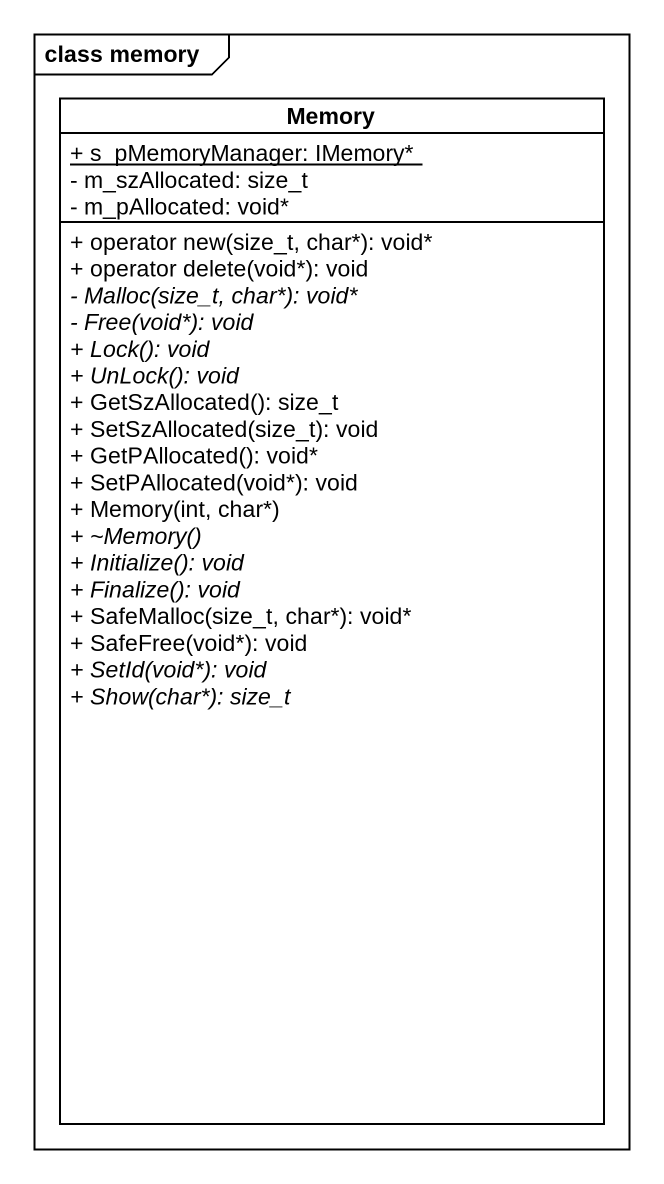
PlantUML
@startuml
mainframe class memory
hide circle
hide empty members
skinparam classAttributeIconSize 0
class Memory {
  {static} + s_pMemoryManager: IMemory*
  - m_szAllocated: size_t
  - m_pAllocated: void*
  + operator new(size_t, char*): void*
  + operator delete(void*): void
  {abstract} - Malloc(size_t, char*): void*
  {abstract} - Free(void*): void
  {abstract} + Lock(): void
  {abstract} + UnLock(): void
  + GetSzAllocated(): size_t
  + SetSzAllocated(size_t): void
  + GetPAllocated(): void*
  + SetPAllocated(void*): void
  + Memory(int, char*)
  {abstract} + ~Memory()
  {abstract} + Initialize(): void
  {abstract} + Finalize(): void
  + SafeMalloc(size_t, char*): void*
  + SafeFree(void*): void
  {abstract} + SetId(void*): void
  {abstract} + Show(char*): size_t
}
@enduml
